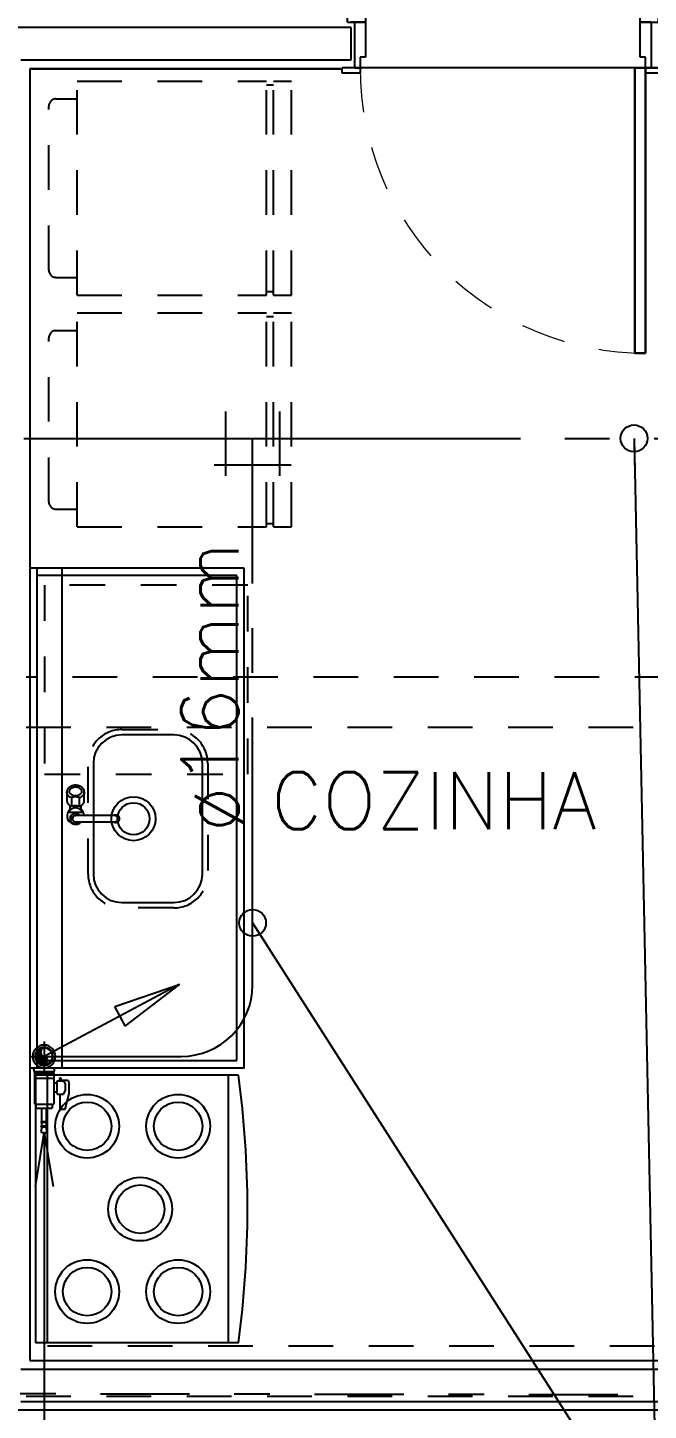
# Model space of a CAD drawing. Header units: millimetres. Extents: x 188.6 to 263.2, y 40.1 to 120.1.
# Drawn here: x 253.957 to 255.696, y 68.95 to 72.825 of the extents above; entities that cross this region are included whole.
import ezdxf

# ---------------------------------------------------------------- set-up
doc = ezdxf.new("R2010")
doc.units = ezdxf.units.MM
for name, pattern in [('ACAD_ISO14W100', [24, 12, -3, 0, -3, 0, -3, 0, -3]), ('CENTER2', [1.125, 0.75, -0.125, 0.125, -0.125]), ('DASHDOT2', [0.5, 0.25, -0.125, 0, -0.125]), ('HIDDEN2', [0.1875, 0.125, -0.0625]), ('XREF-TIPO$0$HIDDEN2', [0.1875, 0.125, -0.0625])]:
    doc.linetypes.add(name, pattern=pattern)
for name, color, linetype in [('ARQ', 8, 'Continuous'), ('ARQ-TXT', 8, 'Continuous'), ('ESTR-VIGAS', 11, 'HIDDEN2'), ('ESTRUTURA', 7, 'Continuous'), ('GAS-COL', 7, 'Continuous'), ('GAS-CONEXOES', 200, 'Continuous'), ('GAS-PONTO', 202, 'Continuous'), ('GAS-TEXTO', 7, 'Continuous'), ('GAS-TUBO-PISO', 6, 'CENTER2'), ('NORMO-AF', 2, 'Continuous'), ('SPDA-MALHA', 162, 'ACAD_ISO14W100'), ('XREF-TIPO$0$L-MC-LAYOUT MOLHADO', 8, 'Continuous'), ('XREF-TIPO$0$LAYOUT MOLHADO', 8, 'Continuous')]:
    doc.layers.add(name, color=color, linetype=linetype)
doc.styles.add('60-100', font='romans.shx', dxfattribs={"height": 0.16})
doc.styles.add('60-75', font='romans.shx', dxfattribs={"height": 0.12})
doc.dimstyles.new('BOLAS75', dxfattribs={"dimtxt": 0.12, "dimasz": 0.075, "dimexe": 0.18, "dimexo": 0.06, "dimgap": 0.08, "dimtad": 0, "dimzin": 4, "dimdsep": 46, "dimtxsty": '60-75', "dimblk": 'ORIGIN', "dimcen": 0.09, "dimse1": 1, "dimse2": 1, "dimclrd": 244, "dimclrt": 7, "dimadec": 0, "dimazin": 0, "dimtfac": 1.8, "dimtix": 1, "dimtmove": 2, "dimatfit": 3, "dimldrblk": 'ORIGIN', "dimfxl": 0.18, "dimtvp": 2, "dimtolj": 1, "dimtzin": 4, "dimarcsym": 0})
doc.dimstyles.new('IND75', dxfattribs={"dimtxt": 0.15, "dimasz": 0.1875, "dimexe": 0.15, "dimexo": 0, "dimgap": 0.1, "dimtad": 1, "dimzin": 10, "dimdsep": 46, "dimtxsty": '60-75', "dimcen": 0, "dimclrd": 256, "dimclre": 1, "dimclrt": 256, "dimadec": 0, "dimazin": 0, "dimtfac": 1, "dimtix": 1, "dimtmove": 2, "dimatfit": 3, "dimfxl": 0.15, "dimtolj": 1, "dimtzin": 6, "dimarcsym": 0})
doc.dimstyles.new('SETAS75', dxfattribs={"dimtxt": 0.16, "dimasz": 0.15, "dimexe": 0.15, "dimexo": 0, "dimgap": 0.1, "dimtad": 1, "dimzin": 10, "dimdsep": 46, "dimtxsty": '60-100', "dimblk1": 'OPEN', "dimblk2": 'OPEN', "dimsah": 1, "dimcen": 0, "dimclrd": 244, "dimclre": 244, "dimclrt": 7, "dimadec": 0, "dimazin": 0, "dimtfac": 1, "dimtix": 1, "dimtmove": 2, "dimatfit": 3, "dimldrblk": 'OPEN', "dimfxl": 0.15, "dimtolj": 1, "dimtzin": 6, "dimarcsym": 0})

# ---------------------------------------------------------------- blocks, each defined once
blk = doc.blocks.new('XREF-TIPO$0$A$C0189091C')
at = {"color": 0}
for p, q in [((0.05, 0.1425), (0.05, 0.9425)), ((0.05, 0.9425), (0.08, 0.9425)), ((0.08, 0.9425), (0.05, 0.9425)), ((0.05, 0.9425), (0.05, 0.1425)), ((0.08, 0.9425), (0.08, 0.1425)), ((0.08, 0.1425), (0.08, 0.9425)), ((0, 0.1575), (0.05, 0.1575)), ((0, 0.1425), (0, 0.1575)), ((0.85, 0.1575), (0.9, 0.1575)), ((0.85, 0.1425), (0.85, 0.1575)), ((0.9, 0.1575), (0.9, 0.1425)), ((0.05, 0.1425), (0, 0.1425)), ((0, 0.1425), (0.05, 0.1425)), ((0.035, 0.015), (0.035, 0.1425)), ((0.08, 0.1425), (0.05, 0.1425)), ((0.05, 0.1425), (0.08, 0.1425)), ((0.05, 0.1425), (0.05, 0.1125)), ((0.865, 0.1425), (0.85, 0.1425)), ((0.85, 0.1125), (0.85, 0.1425)), ((0.85, 0.1425), (0.9, 0.1425)), ((0.865, 0.1425), (0.865, 0.015)), ((0.05, 0.1125), (0.065, 0.1125)), ((0.065, 0.1125), (0.065, 0.015)), ((0.835, 0.1125), (0.85, 0.1125)), ((0.835, 0.015), (0.835, 0.1125)), ((0.015, 0), (0.015, 0.015)), ((0.065, 0.015), (0.015, 0.015)), ((0.065, 0), (0.015, 0)), ((0.035, 0.015), (0.065, 0.015)), ((0.065, 0.015), (0.065, 0)), ((0.835, 0), (0.835, 0.015)), ((0.835, 0.015), (0.875, 0.015)), ((0.885, 0.015), (0.835, 0.015)), ((0.885, 0), (0.835, 0)), ((0.885, 0.015), (0.885, 0))]:
    blk.add_line(p, q, dxfattribs=at)
at = {"color": 0, "linetype": 'XREF-TIPO$0$HIDDEN2', "lineweight": 13}
blk.add_arc((0.05, 0.1425), 0.8, 360, 90, dxfattribs=at)
blk = doc.blocks.new('XREF-TIPO$0$A$C74C32BD3')
at = {"color": 0}
for p, q in [((0, 0.5682), (0, 0)), ((0.75, 0.5682), (0.75, 0)), ((0, 0.539), (0.75, 0.539)), ((0, 0.0321), (0.75, 0.0321)), ((0, 0), (0.75, 0))]:
    blk.add_line(p, q, dxfattribs=at)
for centre, radius in [((0.1433, 0.3992), 0.0893), ((0.1433, 0.3992), 0.0679), ((0.6067, 0.3992), 0.0893), ((0.6067, 0.3992), 0.0679), ((0.3756, 0.2929), 0.0893), ((0.3756, 0.2929), 0.0679), ((0.1433, 0.1443), 0.0893), ((0.6067, 0.1443), 0.0893), ((0.1433, 0.1443), 0.0679), ((0.6067, 0.1443), 0.0679)]:
    blk.add_circle(centre, radius, dxfattribs=at)
blk.add_arc((0.375, -2.1881), 2.7816, 82.2521, 97.7479, dxfattribs=at)
blk = doc.blocks.new('XREF-TIPO$0$geladeira')
at = {"color": 0, "linetype": 'XREF-TIPO$0$HIDDEN2'}
for p, q in [((209.0014, 120.7692), (209.0014, 121.3692)), ((209.0014, 121.3692), (209.5314, 121.3692)), ((209.5314, 120.7692), (209.5314, 121.3692)), ((209.5514, 120.7692), (209.5514, 121.3692)), ((209.5514, 121.3692), (209.6014, 121.3692)), ((209.6014, 120.7692), (209.6014, 121.3692)), ((209.5314, 121.3592), (209.5514, 121.3592)), ((208.9217, 120.8392), (208.9217, 121.2992)), ((208.9417, 121.3192), (209.0014, 121.3192)), ((208.9417, 120.8192), (209.0014, 120.8192)), ((209.0014, 120.7692), (209.5314, 120.7692)), ((209.5314, 120.7792), (209.5514, 120.7792)), ((209.5514, 120.7692), (209.6014, 120.7692))]:
    blk.add_line(p, q, dxfattribs=at)
for centre, start, end in [((208.9417, 121.2992), 90, 180), ((208.9417, 120.8392), 180, 270)]:
    blk.add_arc(centre, 0.02, start, end, dxfattribs=at)
blk = doc.blocks.new('XREF-TIPO$0$CUBA_BL47_SUPERIOR')
for p, q in [((0.155, 0.1123), (-0.155, 0.1123)), ((-0.235, 0.0323), (-0.235, -0.1128)), ((0.235, -0.1128), (0.235, 0.0323)), ((-0.155, -0.1928), (0.155, -0.1928))]:
    blk.add_line(p, q)
at = {"color": 8, "linetype": 'XREF-TIPO$0$HIDDEN2', "ltscale": 0.5}
blk.add_lwpolyline([(-0.25, 0.0323, -0.414214), (-0.155, 0.1273), (0.155, 0.1273, -0.414214), (0.25, 0.0323), (0.25, -0.1128, -0.414214), (0.155, -0.2078), (-0.155, -0.2078, -0.414214), (-0.25, -0.1128)], format="xyb", close=True, dxfattribs=at)
at = {"color": 8}
blk.add_circle((0, 0), 0.0615, dxfattribs=at)
blk.add_circle((0, 0), 0.0449)
for centre, start, end in [((-0.155, 0.0323), 90, 180), ((0.155, 0.0323), 0, 90), ((-0.155, -0.1128), 180, 270), ((0.155, -0.1128), 270, 0)]:
    blk.add_arc(centre, 0.08, start, end)
blk = doc.blocks.new('XREF-TIPO$0$DECA_1195CR40_SUPERIOR')
for p, q in [((-0.0086, 0.0002), (-0.0086, -0.1099)), ((0.0086, -0.1099), (0.0086, 0.0002)), ((0.0369, 0.016), (0.0246, 0.016)), ((0.0512, 0.0249), (0.051, 0.0249)), ((0.0513, 0.0249), (0.0512, 0.0249)), ((0.0751, 0.0249), (0.0513, 0.0249)), ((0.0766, 0.0174), (0.0761, 0.0174)), ((0.0246, -0.0151), (0.0369, -0.0151)), ((0.0513, -0.0241), (0.0751, -0.0241)), ((0.0761, -0.0166), (0.0766, -0.0166)), ((-0.0102, -0.1112), (-0.0102, -0.1129)), ((-0.0086, -0.1099), (-0.0086, -0.1112)), ((0.0086, -0.1112), (0.0086, -0.1099)), ((0.0102, -0.1129), (0.0102, -0.1112))]:
    blk.add_line(p, q)
at = {"color": 8}
for p, q in [((0.0594, 0.0116), (0.0356, 0.0116)), ((0.0356, -0.0108), (0.0594, -0.0108))]:
    blk.add_line(p, q, dxfattribs=at)
for points in [[(0.0086, 0.0002, 0), (0.0086, 0.0005, 0), (0.0086, 0.0009, 0), (0.0086, 0.0012, 0), (0.0086, 0.0014, 0), (0.0085, 0.0016, 0), (0.0085, 0.0017, 0), (0.0085, 0.0018, 0), (0.0085, 0.0019, 0), (0.0085, 0.0021, 0), (0.0084, 0.0022, 0), (0.0084, 0.0023, 0), (0.0084, 0.0024, 0), (0.0084, 0.0024, 0), (0.0083, 0.0025, 0), (0.0083, 0.0026, 0), (0.0082, 0.0029, 0), (0.0081, 0.0032, 0), (0.008, 0.0035, 0), (0.0079, 0.0038, 0), (0.0076, 0.0045, 0), (0.0073, 0.005, 0), (0.0069, 0.0056, 0), (0.0065, 0.0061, 0), (0.006, 0.0065, 0), (0.0055, 0.007, 0), (0.005, 0.0074, 0), (0.0045, 0.0077, 0), (0.004, 0.008, 0), (0.0034, 0.0083, 0), (0.0028, 0.0085, 0), (0.0022, 0.0087, 0), (0.0016, 0.0088, 0), (0.001, 0.0089, 0), (0.0003, 0.009, 0), (-0.0003, 0.009, 0), (-0.0009, 0.0089, 0), (-0.0016, 0.0088, 0), (-0.0022, 0.0087, 0), (-0.0028, 0.0085, 0), (-0.0034, 0.0083, 0), (-0.0039, 0.008, 0), (-0.0045, 0.0077, 0), (-0.005, 0.0074, 0), (-0.0055, 0.007, 0), (-0.006, 0.0066, 0), (-0.0064, 0.0061, 0), (-0.0068, 0.0056, 0), (-0.0072, 0.0051, 0), (-0.0076, 0.0045, 0), (-0.0076, 0.0043, 0), (-0.0077, 0.0042, 0), (-0.0078, 0.004, 0), (-0.0079, 0.0039, 0), (-0.0079, 0.0037, 0), (-0.008, 0.0035, 0), (-0.0081, 0.0032, 0), (-0.0082, 0.003, 0), (-0.0083, 0.0027, 0), (-0.0084, 0.0024, 0), (-0.0085, 0.002, 0), (-0.0085, 0.0016, 0), (-0.0086, 0.0011, 0), (-0.0086, 0.0007, 0), (-0.0086, 0.0002, 0)], [(0.0246, 0.016, 0), (0.0245, 0.016, 0), (0.0243, 0.016, 0), (0.0242, 0.016, 0), (0.0241, 0.016, 0), (0.024, 0.016, 0), (0.024, 0.016, 0), (0.024, 0.016, 0)], [(0.0352, 0.0117, 0), (0.0352, 0.0117, 0), (0.0353, 0.0117, 0), (0.0354, 0.0116, 0), (0.0356, 0.0116, 0)], [(0.0352, 0.0117, 0), (0.0354, 0.0111, 0), (0.0357, 0.0099, 0), (0.036, 0.0087, 0), (0.0362, 0.0075, 0), (0.0364, 0.0063, 0), (0.0366, 0.005, 0), (0.0367, 0.0037, 0), (0.0368, 0.0025, 0), (0.0368, 0.0012, 0), (0.0368, -0.0001, 0), (0.0368, -0.0013, 0), (0.0367, -0.0026, 0), (0.0366, -0.0039, 0), (0.0364, -0.0051, 0), (0.0363, -0.0064, 0), (0.036, -0.0076, 0), (0.0358, -0.0088, 0), (0.0354, -0.01, 0), (0.0352, -0.0109, 0)], [(0.051, 0.0249, 0), (0.0505, 0.0249, 0), (0.0496, 0.0248, 0), (0.0488, 0.0247, 0), (0.0479, 0.0245, 0), (0.047, 0.0243, 0), (0.0462, 0.024, 0), (0.0454, 0.0236, 0), (0.0445, 0.0232, 0), (0.0437, 0.0228, 0), (0.0429, 0.0223, 0), (0.0422, 0.0218, 0), (0.0414, 0.0212, 0), (0.0407, 0.0205, 0), (0.04, 0.0198, 0), (0.0393, 0.0191, 0), (0.0386, 0.0183, 0), (0.038, 0.0175, 0), (0.0374, 0.0167, 0), (0.0368, 0.0158, 0), (0.0363, 0.0149, 0), (0.0358, 0.0139, 0), (0.0354, 0.013, 0), (0.0353, 0.0128, 0)], [(0.0513, 0.0249, 0), (0.0513, 0.0249, 0)], [(0.0639, 0.0004, 0), (0.0641, 0.003, 0), (0.0645, 0.0056, 0), (0.0652, 0.008, 0), (0.0662, 0.0102, 0), (0.0675, 0.0122, 0), (0.0689, 0.014, 0), (0.0705, 0.0154, 0), (0.0723, 0.0164, 0), (0.0742, 0.0171, 0), (0.0761, 0.0174, 0), (0.0766, 0.0174, 0)], [(0.0766, -0.0166, 0), (0.0746, -0.0164, 0), (0.0727, -0.0158, 0), (0.0709, -0.0148, 0), (0.0693, -0.0135, 0), (0.0678, -0.0118, 0), (0.0665, -0.0099, 0), (0.0655, -0.0077, 0), (0.0647, -0.0053, 0), (0.0642, -0.0028, 0), (0.0639, -0.0002, 0), (0.0639, 0.0004, 0)], [(0.0751, -0.0241, 0), (0.0755, -0.0241, 0), (0.0764, -0.024, 0), (0.0773, -0.0239, 0), (0.0781, -0.0237, 0), (0.079, -0.0235, 0), (0.0799, -0.0233, 0), (0.0807, -0.0229, 0), (0.0815, -0.0226, 0), (0.0823, -0.0221, 0), (0.0831, -0.0217, 0), (0.0839, -0.0211, 0), (0.0847, -0.0206, 0), (0.0854, -0.02, 0), (0.0861, -0.0193, 0), (0.0868, -0.0186, 0), (0.0875, -0.0178, 0), (0.0881, -0.017, 0), (0.0888, -0.0162, 0), (0.0893, -0.0153, 0), (0.0899, -0.0144, 0), (0.0904, -0.0135, 0), (0.0909, -0.0125, 0), (0.0913, -0.0115, 0), (0.0917, -0.0105, 0), (0.0921, -0.0095, 0), (0.0924, -0.0084, 0), (0.0927, -0.0073, 0), (0.093, -0.0062, 0), (0.0932, -0.0051, 0), (0.0934, -0.004, 0), (0.0935, -0.0028, 0), (0.0936, -0.0017, 0), (0.0937, -0.0005, 0), (0.0937, 0.0006, 0), (0.0936, 0.0018, 0), (0.0936, 0.0029, 0), (0.0935, 0.0041, 0), (0.0933, 0.0052, 0), (0.0931, 0.0064, 0), (0.0929, 0.0075, 0), (0.0926, 0.0086, 0), (0.0923, 0.0096, 0), (0.092, 0.0107, 0), (0.0916, 0.0117, 0), (0.0912, 0.0128, 0), (0.0907, 0.0137, 0), (0.0902, 0.0147, 0), (0.0897, 0.0156, 0), (0.0891, 0.0165, 0), (0.0885, 0.0174, 0), (0.0879, 0.0182, 0), (0.0873, 0.019, 0), (0.0866, 0.0197, 0), (0.0859, 0.0204, 0), (0.0851, 0.0211, 0), (0.0844, 0.0217, 0), (0.0836, 0.0222, 0), (0.0828, 0.0227, 0), (0.082, 0.0232, 0), (0.0812, 0.0236, 0), (0.0803, 0.0239, 0), (0.0795, 0.0242, 0), (0.0786, 0.0245, 0), (0.0778, 0.0247, 0), (0.0769, 0.0248, 0), (0.076, 0.0249, 0), (0.0751, 0.0249, 0), (0.0751, 0.0249, 0)], [(0.0751, 0.0249, 0), (0.0751, 0.0249, 0)], [(0.0766, 0.0174, 0), (0.0785, 0.0172, 0), (0.0804, 0.0166, 0), (0.0822, 0.0157, 0), (0.0838, 0.0143, 0), (0.0853, 0.0127, 0), (0.0866, 0.0107, 0), (0.0877, 0.0085, 0), (0.0885, 0.0062, 0), (0.089, 0.0036, 0), (0.0892, 0.001, 0), (0.0891, -0.0016, 0), (0.0887, -0.0041, 0), (0.0881, -0.0066, 0), (0.0871, -0.0088, 0), (0.086, -0.0109, 0), (0.0846, -0.0127, 0), (0.083, -0.0142, 0), (0.0812, -0.0154, 0), (0.0794, -0.0161, 0), (0.0775, -0.0165, 0), (0.0766, -0.0166, 0)], [(0.024, -0.0152, 0), (0.024, -0.0152, 0), (0.024, -0.0151, 0), (0.0241, -0.0151, 0), (0.0243, -0.0151, 0), (0.0245, -0.0151, 0), (0.0246, -0.0151, 0)], [(0.0356, -0.0108, 0), (0.0354, -0.0108, 0), (0.0353, -0.0108, 0), (0.0352, -0.0108, 0), (0.0352, -0.0109, 0)], [(0.0353, -0.0119, 0), (0.0355, -0.0125, 0), (0.036, -0.0134, 0), (0.0365, -0.0144, 0), (0.037, -0.0153, 0), (0.0376, -0.0161, 0), (0.0382, -0.017, 0), (0.0389, -0.0178, 0), (0.0395, -0.0185, 0), (0.0402, -0.0193, 0), (0.041, -0.0199, 0), (0.0417, -0.0205, 0), (0.0425, -0.0211, 0), (0.0432, -0.0216, 0), (0.0441, -0.0221, 0), (0.0449, -0.0226, 0), (0.0457, -0.0229, 0), (0.0466, -0.0233, 0), (0.0474, -0.0235, 0), (0.0483, -0.0237, 0), (0.0491, -0.0239, 0), (0.05, -0.024, 0), (0.0509, -0.0241, 0), (0.0514, -0.0241, 0)], [(0.0514, -0.0241, 0), (0.0513, -0.0241, 0)], [(0.0751, -0.0241, 0), (0.0751, -0.0241, 0)], [(-0.0086, -0.1059, 0), (-0.0094, -0.1075, 0), (-0.0099, -0.1091, 0), (-0.0102, -0.1109, 0), (-0.0102, -0.1112, 0)], [(-0.0102, -0.1129, 0), (-0.01, -0.1147, 0), (-0.0096, -0.1164, 0), (-0.0088, -0.118, 0), (-0.0078, -0.1195, 0), (-0.0065, -0.1207, 0), (-0.0051, -0.1217, 0), (-0.0035, -0.1225, 0), (-0.0018, -0.1229, 0), (0, -0.1231, 0)], [(0, -0.1231, 0), (0.0018, -0.1229, 0), (0.0035, -0.1225, 0), (0.0051, -0.1217, 0), (0.0065, -0.1207, 0), (0.0078, -0.1195, 0), (0.0088, -0.118, 0), (0.0096, -0.1164, 0), (0.01, -0.1147, 0), (0.0102, -0.1129, 0)], [(0.0102, -0.1112, 0), (0.01, -0.1095, 0), (0.0096, -0.1078, 0), (0.0088, -0.1062, 0), (0.0086, -0.1059, 0)]]:
    blk.add_polyline3d(points)
for points in [[(0.0253, -0.0151, 0), (0.0249, -0.0153, 0), (0.0243, -0.0157, 0), (0.0235, -0.0161, 0), (0.0227, -0.0164, 0), (0.022, -0.0167, 0), (0.0213, -0.0168, 0), (0.0207, -0.0169, 0), (0.0201, -0.017, 0), (0.0196, -0.0169, 0), (0.0192, -0.0168, 0), (0.0186, -0.0166, 0), (0.0182, -0.0163, 0), (0.0179, -0.0159, 0), (0.0177, -0.0154, 0), (0.0175, -0.0149, 0), (0.0173, -0.0142, 0), (0.0173, -0.0135, 0), (0.0173, -0.0127, 0), (0.0173, -0.0118, 0), (0.0173, -0.0108, 0), (0.0174, -0.01, 0), (0.0174, -0.0091, 0), (0.0175, -0.0082, 0), (0.0175, -0.0072, 0), (0.0176, -0.0065, 0), (0.0176, -0.0056, 0), (0.0177, -0.0051, 0), (0.0177, -0.0044, 0), (0.0177, -0.0038, 0), (0.0177, -0.0034, 0), (0.0177, -0.003, 0), (0.0178, -0.0026, 0), (0.0178, -0.0022, 0), (0.0178, -0.0017, 0), (0.0178, -0.0012, 0), (0.0178, -0.0008, 0), (0.0178, -0.0004, 0), (0.0178, -0.0001, 0), (0.0178, 0.0004, 0), (0.0178, 0.0009, 0), (0.0178, 0.0014, 0), (0.0178, 0.0018, 0), (0.0178, 0.0022, 0), (0.0178, 0.0026, 0), (0.0178, 0.003, 0), (0.0178, 0.0034, 0), (0.0177, 0.004, 0), (0.0177, 0.0047, 0), (0.0177, 0.0053, 0), (0.0177, 0.0058, 0), (0.0176, 0.0067, 0), (0.0176, 0.0074, 0), (0.0175, 0.0087, 0), (0.0174, 0.0099, 0), (0.0174, 0.0109, 0), (0.0173, 0.0119, 0), (0.0173, 0.0129, 0), (0.0173, 0.0138, 0), (0.0173, 0.0146, 0), (0.0174, 0.0154, 0), (0.0176, 0.0161, 0), (0.0178, 0.0166, 0), (0.0181, 0.017, 0), (0.0184, 0.0173, 0), (0.0187, 0.0175, 0), (0.0192, 0.0177, 0), (0.0197, 0.0178, 0), (0.0203, 0.0178, 0), (0.0211, 0.0177, 0), (0.0219, 0.0176, 0), (0.0226, 0.0173, 0), (0.0234, 0.017, 0), (0.0242, 0.0166, 0), (0.025, 0.0162, 0), (0.0253, 0.016, 0)], [(0.0246, 0.016, 0), (0.0244, 0.016, 0), (0.0244, 0.0159, 0), (0.0243, 0.0158, 0), (0.0243, 0.0156, 0), (0.0244, 0.0154, 0), (0.0245, 0.0152, 0), (0.0248, 0.0148, 0), (0.0251, 0.0144, 0), (0.0254, 0.014, 0), (0.0258, 0.0135, 0), (0.0267, 0.0124, 0), (0.0272, 0.0118, 0), (0.0277, 0.0112, 0), (0.0282, 0.0103, 0), (0.0288, 0.0094, 0), (0.0294, 0.0083, 0), (0.0297, 0.0077, 0), (0.03, 0.0071, 0), (0.0303, 0.0064, 0), (0.0305, 0.0056, 0), (0.0307, 0.0052, 0), (0.0308, 0.0048, 0), (0.0309, 0.0044, 0), (0.031, 0.0039, 0), (0.0311, 0.0034, 0), (0.0312, 0.0029, 0), (0.0313, 0.0024, 0), (0.0313, 0.0019, 0), (0.0314, 0.0014, 0), (0.0314, 0.0009, 0), (0.0314, 0.0006, 0), (0.0314, 0.0004, 0), (0.0314, 0.0001, 0), (0.0314, -0.0002, 0), (0.0314, -0.0005, 0), (0.0314, -0.0007, 0), (0.0313, -0.001, 0), (0.0313, -0.0013, 0), (0.0313, -0.0017, 0), (0.0312, -0.0021, 0), (0.0311, -0.0025, 0), (0.0311, -0.0029, 0), (0.031, -0.0033, 0), (0.0309, -0.0036, 0), (0.0308, -0.0041, 0), (0.0306, -0.0045, 0), (0.0303, -0.0053, 0), (0.03, -0.0061, 0), (0.0297, -0.0068, 0), (0.0292, -0.0078, 0), (0.0288, -0.0086, 0), (0.0283, -0.0094, 0), (0.0278, -0.0101, 0), (0.0269, -0.0113, 0), (0.0261, -0.0124, 0), (0.0253, -0.0133, 0), (0.025, -0.0137, 0), (0.0247, -0.014, 0), (0.0245, -0.0144, 0), (0.0243, -0.0147, 0), (0.0243, -0.0149, 0), (0.0243, -0.015, 0), (0.0243, -0.0151, 0), (0.0245, -0.0151, 0), (0.0246, -0.0151, 0)], [(0.0594, 0.0129, 0), (0.0593, 0.0127, 0), (0.0593, 0.0125, 0), (0.0593, 0.0122, 0), (0.0593, 0.0119, 0), (0.0593, 0.0117, 0), (0.0594, 0.0116, 0)], [(0.0594, 0.0129, 0), (0.0607, 0.0155, 0), (0.0623, 0.0179, 0), (0.064, 0.0199, 0), (0.066, 0.0216, 0), (0.0681, 0.023, 0), (0.0703, 0.0241, 0), (0.0725, 0.0247, 0), (0.0749, 0.0249, 0), (0.0751, 0.0249, 0)], [(0.0594, -0.0108, 0), (0.0602, -0.0075, 0), (0.0607, -0.0041, 0), (0.061, -0.0006, 0), (0.0609, 0.0028, 0), (0.0605, 0.0062, 0), (0.0599, 0.0096, 0), (0.0594, 0.0116, 0)], [(0.0594, -0.0108, 0), (0.0593, -0.011, 0), (0.0593, -0.0113, 0), (0.0593, -0.0115, 0), (0.0593, -0.0118, 0), (0.0594, -0.012, 0), (0.0594, -0.0121, 0)], [(0.0751, -0.0241, 0), (0.0727, -0.0239, 0), (0.0705, -0.0233, 0), (0.0682, -0.0223, 0), (0.0662, -0.0209, 0), (0.0642, -0.0192, 0), (0.0624, -0.0172, 0), (0.0609, -0.0149, 0), (0.0595, -0.0123, 0), (0.0594, -0.0121, 0)], [(0.0086, -0.1112, 0), (0.0086, -0.1119, 0), (0.0085, -0.1126, 0), (0.0084, -0.1133, 0), (0.0082, -0.1139, 0), (0.008, -0.1145, 0), (0.0077, -0.1152, 0), (0.0074, -0.1157, 0), (0.007, -0.1163, 0), (0.0066, -0.1168, 0), (0.0061, -0.1173, 0), (0.0056, -0.1178, 0), (0.0051, -0.1182, 0), (0.0045, -0.1186, 0), (0.0039, -0.1189, 0), (0.0033, -0.1192, 0), (0.0027, -0.1194, 0), (0.002, -0.1196, 0), (0.0014, -0.1197, 0), (0.0007, -0.1198, 0), (0, -0.1198, 0), (-0.0007, -0.1198, 0), (-0.0013, -0.1197, 0), (-0.002, -0.1196, 0), (-0.0027, -0.1194, 0), (-0.0033, -0.1192, 0), (-0.0039, -0.1189, 0), (-0.0045, -0.1186, 0), (-0.0051, -0.1182, 0), (-0.0056, -0.1178, 0), (-0.0061, -0.1173, 0), (-0.0066, -0.1168, 0), (-0.007, -0.1163, 0), (-0.0073, -0.1157, 0), (-0.0077, -0.1152, 0), (-0.008, -0.1145, 0), (-0.0082, -0.1139, 0), (-0.0084, -0.1133, 0), (-0.0085, -0.1126, 0), (-0.0086, -0.1119, 0), (-0.0086, -0.1112, 0)]]:
    blk.add_polyline3d(points, dxfattribs=at)
for centre, radius, start, end in [((0.0083, 0.0004), 0.0239, 40.6224, 224.7251), ((0, 0.0004), 0.0155, 303.7054, 236.2946), ((0, 0.0004), 0.00862, 180, 180.586), ((0, 0.0004), 0.00862, 180.586, 182.5957), ((0, 0.0004), 0.00862, 357.1497, 359.5628), ((0, 0.0004), 0.00862, 359.5628, 0), ((0.0366, 0.0122), 0.0015, 156.1757, 196.6323), ((0.0083, 0.0004), 0.0239, 270.7235, 319.3776), ((0.0366, -0.0113), 0.0015, 163.3677, 203.8243)]:
    blk.add_arc(centre, radius, start, end)
for start, end in [(0, 233.4897), (306.5103, 0)]:
    blk.add_arc((0, 0.0004), 0.0145, start, end, dxfattribs=at)
blk = doc.blocks.new('XREF-TIPO$0$B10')
at = {"layer": 'XREF-TIPO$0$LAYOUT MOLHADO'}
blk.add_line((1.4, -0.02), (0, -0.02), dxfattribs=at)
at = {"layer": 'XREF-TIPO$0$LAYOUT MOLHADO', "color": 8}
for p, q in [((0.02, -0.02), (0.02, -0.58)), ((1.38, -0.58), (1.38, -0.02)), ((0.02, -0.58), (1.38, -0.58))]:
    blk.add_line(p, q, dxfattribs=at)
at = {"layer": 'XREF-TIPO$0$LAYOUT MOLHADO'}
blk.add_lwpolyline([(1.4, -0.6), (1.4, 0), (0, 0), (0, -0.6)], close=True, dxfattribs=at)
at = {"layer": 'XREF-TIPO$0$L-MC-LAYOUT MOLHADO'}
for name, p in [('XREF-TIPO$0$DECA_1195CR40_SUPERIOR', (0.698, -0.1285)), ('XREF-TIPO$0$CUBA_BL47_SUPERIOR', (0.698, -0.2904))]:
    blk.add_blockref(name, p, dxfattribs=at)
blk = doc.blocks.new('ESTR-TP-29.09.2016')
at = {"layer": 'ESTR-VIGAS'}
for points in [[(51.18, 11.4902), (48, 11.4902)], [(48, 11.3502), (51.11, 11.3502)], [(51.11, 9.6152), (48, 9.6152)], [(48, 9.4752), (51.18, 9.4752)]]:
    blk.add_lwpolyline(points, dxfattribs=at)
blk = doc.blocks.new('ponto')
at = {"layer": 'GAS-PONTO'}
for p, q in [((-0.004, 0.1217), (-0.0058, 0.1186)), ((-0.0058, 0.1186), (-0.0043, 0.1145)), ((-0.0056, 0.1102), (-0.0056, 0.1092)), ((-0.0043, 0.1102), (-0.0056, 0.1102)), ((-0.0043, 0.1092), (-0.0056, 0.1092)), ((-0.0043, 0.1145), (-0.0043, 0.1102)), ((0.0043, 0.1102), (-0.0043, 0.1102)), ((-0.0043, 0.1102), (-0.0043, 0.0756)), ((-0.0043, 0.1092), (0.0043, 0.1092)), ((0, 0.1217), (-0.004, 0.1217)), ((0, 0.1217), (0.004, 0.1217)), ((0.004, 0.1217), (0.0058, 0.1186)), ((0.0058, 0.1186), (0.0043, 0.1145)), ((0.0043, 0.1145), (0.0043, 0.1102)), ((0.0043, 0.1102), (0.0056, 0.1102)), ((0.0043, 0.1102), (0.0043, 0.0756)), ((0.0056, 0.1092), (0.0043, 0.1092)), ((0.0056, 0.1102), (0.0056, 0.1092)), ((-0.0056, 0.1018), (-0.0056, 0.1007)), ((-0.0043, 0.1018), (-0.0056, 0.1018)), ((-0.0043, 0.1007), (-0.0056, 0.1007)), ((0.0043, 0.1018), (-0.0043, 0.1018)), ((-0.0043, 0.1007), (0.0043, 0.1007)), ((0.0043, 0.1018), (0.0056, 0.1018)), ((0.0056, 0.1007), (0.0043, 0.1007)), ((0.0056, 0.1018), (0.0056, 0.1007)), ((-0.0394, 0.0774), (-0.047, 0.0479)), ((-0.0292, 0.0774), (-0.0394, 0.0774)), ((-0.0292, 0.0493), (-0.0292, 0.0774)), ((-0.0182, 0.0101), (-0.0182, 0.0678)), ((0.0176, 0.0678), (-0.0182, 0.0678)), ((-0.0153, 0.0678), (-0.0153, 0.0755)), ((0.0148, 0.0755), (-0.0152, 0.0755)), ((0.0148, 0.0755), (0.0148, 0.0678)), ((0.0176, 0.0678), (0.0176, 0.0101)), ((-0.047, 0.0479), (-0.047, 0.0303)), ((-0.0448, 0.023), (-0.047, 0.0303)), ((-0.0361, 0.0493), (-0.04, 0.0425)), ((-0.04, 0.0425), (-0.04, 0.0311)), ((-0.0361, 0.0243), (-0.04, 0.0311)), ((-0.0292, 0.0493), (-0.0361, 0.0493)), ((-0.0246, 0.0493), (-0.0292, 0.0493)), ((-0.0246, 0.0493), (-0.0246, 0.0243)), ((-0.0182, 0.0452), (-0.0246, 0.0452)), ((-0.0182, 0.0284), (-0.0246, 0.0284)), ((-0.0312, 0.023), (-0.0448, 0.023)), ((-0.0292, 0.0243), (-0.0361, 0.0243)), ((-0.0312, 0.0186), (-0.0312, 0.023)), ((-0.0292, 0.0186), (-0.0312, 0.0186)), ((-0.0246, 0.0243), (-0.0292, 0.0243)), ((-0.0292, 0.0243), (-0.0292, 0.0186)), ((-0.0185, 0.0069), (-0.0194, 0.0052)), ((-0.0185, 0.0069), (-0.0194, 0.0052)), ((-0.0194, 0.0024), (-0.0188, 0.0014)), ((-0.0194, 0.0024), (-0.0188, 0.0014)), ((-0.0185, 0.0075), (-0.0185, 0.0069)), ((-0.0185, 0.0075), (-0.0185, 0.0069)), ((0.0185, 0.0069), (-0.0185, 0.0069)), ((0.0185, 0), (-0.0185, 0)), ((0.0176, 0.0101), (-0.0182, 0.0101)), ((0.0176, 0.0193), (-0.018, 0.0193)), ((0.016, 0.01), (-0.016, 0.01)), ((0.016, 0.01), (-0.016, 0.01)), ((0.0185, 0.0069), (0.0185, 0.0075)), ((0.0185, 0.0069), (0.0185, 0.0075)), ((0.0194, 0.0052), (0.0185, 0.0069)), ((0.0194, 0.0052), (0.0185, 0.0069)), ((0.0188, 0.0014), (0.0194, 0.0024)), ((0.0188, 0.0014), (0.0194, 0.0024))]:
    blk.add_line(p, q, dxfattribs=at)
for centre, radius, start, end in [((-0.0166, 0.0038), 0.00309, 153.4394, 206.5695), ((-0.0166, 0.0038), 0.00309, 153.4394, 206.5695), ((-0.0216, 0), 0.00309, 0.0045, 26.5695), ((-0.0216, 0), 0.00309, 0.0045, 26.5695), ((-0.016, 0.0075), 0.00247, 90.0045, 180.0045), ((-0.016, 0.0075), 0.00247, 90.0045, 180.0045), ((0.016, 0.0075), 0.00247, 0.0045, 90.0045), ((0.016, 0.0075), 0.00247, 0.0045, 90.0045), ((0.0216, 0), 0.00309, 153.4394, 180.0045), ((0.0216, 0), 0.00309, 153.4394, 180.0045), ((0.0166, 0.0038), 0.00309, 333.4394, 26.5695), ((0.0166, 0.0038), 0.00309, 333.4394, 26.5695)]:
    blk.add_arc(centre, radius, start, end, dxfattribs=at)
blk = doc.blocks.new('C50')
h = blk.add_hatch(color=8)
edge = h.paths.add_edge_path()
edge.add_arc((0, 0), 0.0238, 540, 720)
edge.add_ellipse((0.0119, 0), major_axis=(0.0119, 0), ratio=0.815791, start_angle=180, end_angle=360, ccw=False)
edge.add_ellipse((-0.0119, 0), major_axis=(-0.0119, 0), ratio=0.815791, start_angle=180, end_angle=360)
at = {"color": 252}
for p, q in [((0, -0.0421), (0, 0.0421)), ((0.0421, 0), (-0.0421, 0))]:
    blk.add_line(p, q, dxfattribs=at)
at = {"color": 0}
for radius in [0.0318, 0.0253]:
    blk.add_circle((0, 0), radius, dxfattribs=at)
at = {"color": 8}
blk.add_circle((0, 0), 0.0237, dxfattribs=at)
blk.add_ellipse((-0.0119, 0), major_axis=(-0.0119, 0), ratio=0.815791, start_param=3.141593, end_param=6.283185, dxfattribs=at)
at = {"color": 8, "extrusion": (0, 0, -1)}
blk.add_ellipse((0.0119, 0), major_axis=(0.0119, 0), ratio=0.815791, start_param=0, end_param=3.141593, dxfattribs=at)
blk = doc.blocks.new('T')
for p, q in [((-0.1, -0.1), (-0.1, 0.14)), ((0.1, 0.14), (0.1, -0.1)), ((-0.144, 0.1), (0.144, 0.1))]:
    blk.add_line(p, q)
blk = doc.blocks.new('_Origin')
at = {"layer": 'NORMO-AF', "color": 0, "lineweight": -2}
blk.add_line((0, 0), (-1, 0), dxfattribs=at)
blk.add_circle((0, 0), 0.5, dxfattribs=at)
blk = doc.blocks.new('_OPEN')
at = {"color": 0, "linetype": 'ByBlock'}
for p, q in [((-1, 0.167), (0, 0)), ((0, 0), (-1, -0.167)), ((0, 0), (-1, 0))]:
    blk.add_line(p, q, dxfattribs=at)

msp = doc.modelspace()

# ---------------------------------------------------------------- linework, layer by layer
at = {"layer": 'ARQ'}
for p, q in [((254.8632, 72.8246), (252.6382, 72.8246)), ((254.8632, 72.8246), (252.6382, 72.8246)), ((254.8632, 72.7346), (254.8632, 72.8246)), ((254.8632, 72.7346), (254.8632, 72.8246)), ((253.9382, 72.7346), (254.8632, 72.7346)), ((253.9382, 72.7346), (254.8632, 72.7346)), ((253.9632, 72.7096), (253.9632, 69.0894)), ((254.8382, 72.7096), (253.9632, 72.7096)), ((253.9632, 72.7096), (253.9632, 69.0894)), ((254.8382, 72.7096), (253.9632, 72.7096)), ((253.9656, 72.7096), (254.8382, 72.7096)), ((253.9656, 72.7096), (254.8382, 72.7096)), ((255.6882, 72.7121), (254.8882, 72.7121)), ((255.6882, 72.7121), (254.8882, 72.7121)), ((253.9382, 69.0646), (256.0582, 69.0646)), ((253.9382, 69.0646), (256.0582, 69.0646)), ((253.9632, 69.0896), (256.0332, 69.0896)), ((253.9632, 69.0896), (256.0332, 69.0896)), ((257.4131, 68.9498), (251.5879, 68.9498)), ((257.4131, 68.9498), (251.5879, 68.9498)), ((253.9382, 68.9746), (257.3881, 68.9748)), ((253.9382, 68.9746), (257.3881, 68.9748))]:
    msp.add_line(p, q, dxfattribs=at)
at = {"layer": 'ARQ', "ltscale": 0.5}
msp.add_line((254.0532, 71.3096), (254.0532, 69.9096), dxfattribs=at)
msp.add_line((254.0532, 71.3096), (254.0532, 69.9096), dxfattribs=at)
at = {"layer": 'ARQ', "linetype": 'HIDDEN2', "ltscale": 0.5}
msp.add_lwpolyline([(254.5742, 70.7324), (254.5742, 71.2624), (254.0042, 71.2624), (254.0042, 70.7324)], close=True, dxfattribs=at)
at = {"layer": 'GAS-TUBO-PISO'}
for p, q in [((251.6967, 71.6736), (254.5872, 71.6736)), ((254.5872, 70.1414), (254.5872, 71.6736)), ((254.5872, 71.6736), (257.0821, 71.6736)), ((254.0032, 69.9414), (254.3872, 69.9414))]:
    msp.add_line(p, q, dxfattribs=at)
msp.add_arc((254.3872, 70.1414), 0.2, 270, 0, dxfattribs=at)
at = {"layer": 'SPDA-MALHA', "linetype": 'DASHDOT2'}
msp.add_line((251.7607, 69.0004), (257.1431, 68.9912), dxfattribs=at)

# ---------------------------------------------------------------- block references
at = {"layer": 'ARQ'}
for name, p, rotation in [('XREF-TIPO$0$A$C0189091C', (255.7382, 72.8546), 180), ('XREF-TIPO$0$A$C0189091C', (255.7382, 72.8546), 180), ('XREF-TIPO$0$B10', (253.9632, 69.9096), 90), ('XREF-TIPO$0$B10', (253.9632, 69.9096), 90), ('XREF-TIPO$0$A$C74C32BD3', (253.9794, 69.8891), 270), ('XREF-TIPO$0$A$C74C32BD3', (253.9794, 69.8891), 270)]:
    msp.add_blockref(name, p, dxfattribs=dict(at, rotation=rotation))
for p in [(45.0947, -48.6944), (45.0947, -48.6944), (45.0947, -49.3438), (45.0947, -49.3438)]:
    msp.add_blockref('XREF-TIPO$0$geladeira', p, dxfattribs=at)
at = {"layer": 'ESTRUTURA'}
msp.add_blockref('ESTR-TP-29.09.2016', (205.9531, 59.5144), dxfattribs=at)
at = {"layer": 'GAS-COL', "xscale": -1, "rotation": 270}
msp.add_blockref('C50', (254.0032, 69.9414), dxfattribs=at)
at = {"layer": 'GAS-CONEXOES', "xscale": 0.7500000000000001, "yscale": 0.7500000000000001, "zscale": 0.7500000000000001, "rotation": 179.9999989928226}
msp.add_blockref('T', (254.5872, 71.6736), dxfattribs=at)
at = {"layer": 'GAS-PONTO', "xscale": 1.5, "yscale": 1.5, "zscale": 1.5, "rotation": 180}
msp.add_blockref('ponto', (254.0032, 69.9096), dxfattribs=at)

# ---------------------------------------------------------------- texts
at = {"layer": 'ARQ-TXT', "style": '60-75'}
msp.add_text('COZINHA', height=0.16, dxfattribs=at).set_placement((254.6388, 70.5785))
at = {"layer": 'GAS-TEXTO', "style": '60-75'}
msp.add_text('ø16mm', height=0.16, rotation=90, dxfattribs=at).set_placement((254.5475, 70.5687))

# ---------------------------------------------------------------- leaders
at = {"layer": 'GAS-COL'}
msp.add_leader([(254.3811, 70.1426), (254.0032, 69.9414)], dimstyle='IND75', override={"dimldrblk": 'ClosedBlank'}, dxfattribs=at)
at = {"layer": 'GAS-TEXTO'}
for points, dimstyle in [([(255.6556, 71.6736), (255.721, 68.5406), (258.5323, 68.5406)], 'BOLAS75'), ([(254.5872, 70.3157), (255.721, 68.5406)], 'BOLAS75'), ([(254.0038, 69.727), (254.0038, 68.6036), (252.1554, 68.6036)], 'SETAS75')]:
    msp.add_leader(points, dimstyle=dimstyle, dxfattribs=at)

doc.saveas('drawing.dxf')
